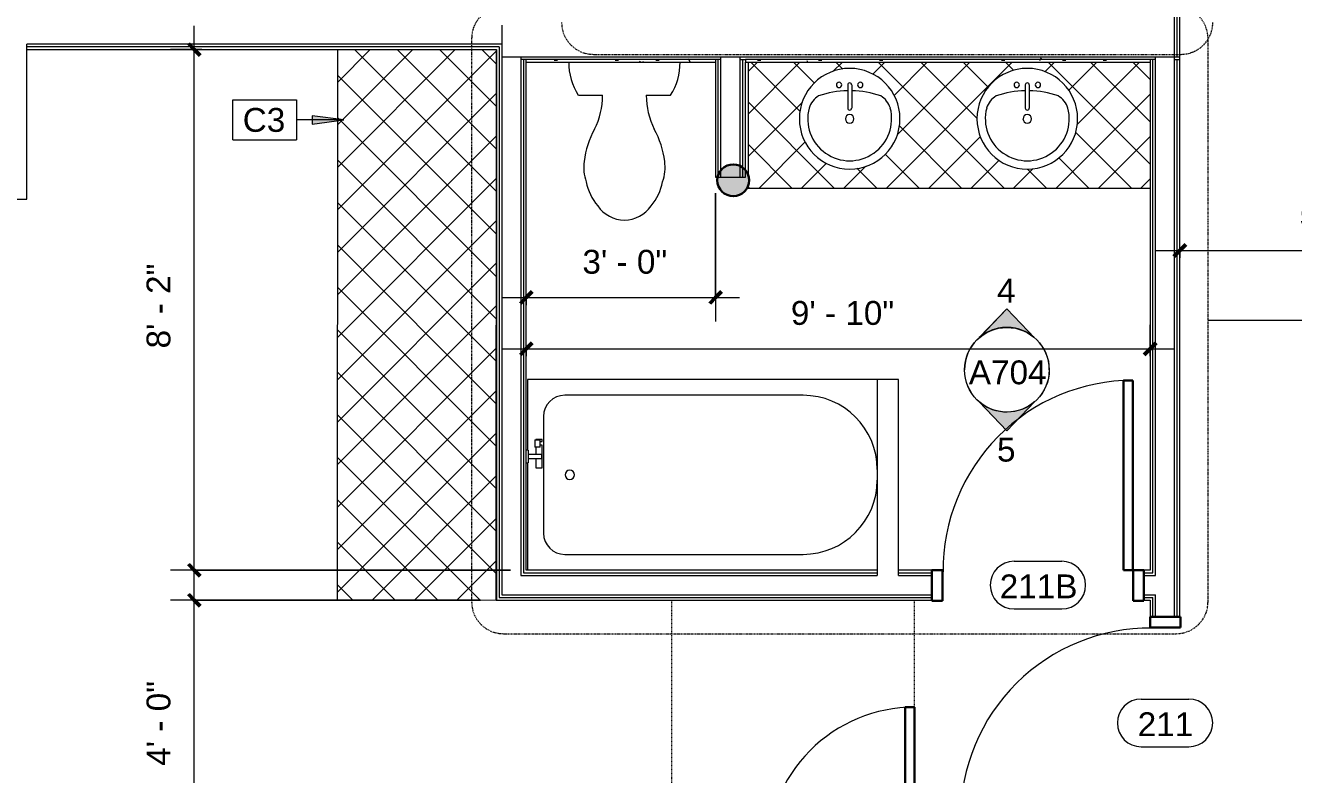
# Model space of a CAD drawing. Header units: inches. Extents: x -1176 to 1507, y -2587 to 978.
# Drawn here: x -867.8 to -628.3, y 464.3 to 605.6 of the extents above; entities that cross this region are included whole.
import ezdxf

# ---------------------------------------------------------------- set-up
doc = ezdxf.new("R2010")
doc.units = ezdxf.units.IN
doc.header["$MEASUREMENT"] = 0
doc.linetypes.add('Dash', pattern=[0.25, 0.125, -0.125])
doc.linetypes.add('Dash Dot 3_16_', pattern=[0.3125, 0.1875, -0.0625, 0, -0.0625])
for name, color, linetype, lineweight in [('A-ANNO-DIMS', 211, 'Continuous', 9), ('A-ANNO-DIMS-48', 211, 'Continuous', 9), ('A-ANNO-KEYN', 231, 'Continuous', 9), ('A-ANNO-SYMB', 150, 'Continuous', 9), ('A-DOOR', 31, 'Continuous', 18), ('A-DOOR-FRAM', 31, 'Continuous', 30), ('A-DOOR-IDEN', 31, 'Continuous', 9), ('A-GENM', 13, 'Continuous', 18), ('A-WALL', 113, 'Continuous', 18), ('A-WALL-PATT', 111, 'Continuous', 18), ('G-ANNO-SYMB', 111, 'Continuous', 9), ('I-WALL', 2, 'Continuous', 18), ('P-SANR-FIXT', 6, 'Continuous', 9), ('Q-CASE', 31, 'Continuous', 9), ('S-COLS', 52, 'Continuous', 18)]:
    doc.layers.add(name, color=color, linetype=linetype, lineweight=lineweight)
doc.styles.add('Arial', font='arial.ttf', dxfattribs={"height": 4.5})
doc.styles.add('Swis721 Lt BT', font='swissl.ttf', dxfattribs={"height": 4.5})
doc.dimstyles.new('OTJ_-_3_32__Linear', dxfattribs={"dimscale": 12, "dimtxt": 4.748918, "dimasz": 0.1875, "dimexe": 0.375, "dimexo": 0.25, "dimgap": 0.25, "dimtad": 1, "dimdec": 1, "dimrnd": 0.5, "dimzin": 3, "dimdsep": 46, "dimlunit": 4, "dimtxsty": 'Swis721 Lt BT', "dimblk1": 'OBLIQUE', "dimblk2": 'OBLIQUE', "dimsah": 1, "dimcen": 0.09, "dimdle": 0.375, "dimazin": 0, "dimtfac": 1, "dimtdec": 4, "dimtix": 1, "dimtmove": 0, "dimatfit": 3, "dimfxl": 1, "dimtvp": 1, "dimtfill": 1, "dimfrac": 2, "dimtolj": 1, "dimtzin": 0, "dimarcsym": 2})
doc.dimstyles.new('OTJ_-_3_32__Linear__1_2__Tolerance_1', dxfattribs={"dimscale": 12, "dimtxt": 4.748918, "dimasz": 0.1875, "dimexe": 0.375, "dimexo": 0.25, "dimgap": 0.25, "dimtad": 1, "dimdec": 1, "dimrnd": 0.5, "dimzin": 3, "dimdsep": 46, "dimlunit": 4, "dimtxsty": 'Swis721 Lt BT', "dimblk1": 'OBLIQUE', "dimblk2": 'OBLIQUE', "dimsah": 1, "dimcen": 0.09, "dimdle": 0.375, "dimazin": 0, "dimtfac": 1, "dimtdec": 4, "dimtix": 1, "dimtmove": 0, "dimatfit": 3, "dimfxl": 1, "dimtvp": 1, "dimfrac": 2, "dimtolj": 1, "dimtzin": 0, "dimarcsym": 2})
pattern_1 = [(0, (0, 0), (15.36, 3.84), [0.634, -10.886, 0.634, -10.886, -61.44]), (0, (0, 0), (15.36, 3.84), [-23.04, 0.634, -22.406, 0.634, -10.886, -26.88]), (0, (0, 0), (15.36, 3.84), [-57.6, 0.634, -7.046, 0.634, -18.566]), (120, (5.76, 1.92), (-11.005538, 11.38215), [0.634, -10.886, 0.634, -10.886, -61.44]), (120, (5.76, 1.92), (-11.005538, 11.38215), [-23.04, 0.634, -22.406, 0.634, -10.886, -26.88]), (120, (5.76, 1.92), (-11.005538, 11.38215), [-57.6, 0.634, -7.046, 0.634, -18.566]), (240, (7.68, 9.6), (-4.354462, -15.22215), [0.634, -10.886, 0.634, -10.886, -61.44]), (240, (7.68, 9.6), (-4.354462, -15.22215), [-23.04, 0.634, -22.406, 0.634, -10.886, -26.88]), (240, (7.68, 9.6), (-4.354462, -15.22215), [-57.6, 0.634, -7.046, 0.634, -18.566])]

# ---------------------------------------------------------------- blocks, each defined once
blk = doc.blocks.new('C-Counter Top - ADJ HEIGHT-7901627-2nd Floor Construction')
at = {"layer": 'Q-CASE'}
h = blk.add_hatch(dxfattribs=at)
h.set_pattern_fill('FP_9', color=256, style=0, pattern_type=2)
h.set_pattern_definition([(45, (684.089, -599.904), (-4.006467, 4.006467), []), (135, (684.089, -599.904), (-4.006467, -4.006467), [])])
h.paths.add_polyline_path([(9.58, -25), (28.64, -25), (28.64, -1.25), (-47.26, -1.25), (-47.26, -22.59), (-47.07, -23.53), (-47.26, -24.47), (-47.26, -25), (7.57, -25)], flags=0)
h.paths.add_polyline_path([(5.46, -21.42), (3.34, -21.18), (1.33, -20.48), (-0.47, -19.35), (-1.97, -17.85), (-3.1, -16.04), (-3.81, -14.04), (-4.04, -11.92), (-3.81, -9.81), (-3.1, -7.8), (-1.97, -6), (-0.47, -4.5), (1.33, -3.36), (3.34, -2.66), (5.46, -2.42), (7.57, -2.66), (9.58, -3.36), (11.38, -4.5), (12.88, -6), (14.01, -7.8), (14.72, -9.81), (14.96, -11.92), (14.72, -14.04), (14.01, -16.04), (12.88, -17.85), (11.38, -19.35), (9.58, -20.48), (7.57, -21.18)], flags=0)
h.paths.add_polyline_path([(-28.07, -21.42), (-30.19, -21.18), (-32.2, -20.48), (-34, -19.35), (-35.5, -17.85), (-36.63, -16.04), (-37.34, -14.04), (-37.57, -11.92), (-37.34, -9.81), (-36.63, -7.8), (-35.5, -6), (-34, -4.5), (-32.2, -3.36), (-30.19, -2.66), (-28.07, -2.42), (-25.96, -2.66), (-23.95, -3.36), (-22.15, -4.5), (-20.65, -6), (-19.52, -7.8), (-18.81, -9.81), (-18.57, -11.92), (-18.81, -14.04), (-19.52, -16.04), (-20.65, -17.85), (-22.15, -19.35), (-23.95, -20.48), (-25.96, -21.18)], flags=0)
for p, q in [((-47.26, -1.25), (-47.26, -22.59)), ((-47.26, -24.47), (-47.26, -25)), ((-47.26, -25), (28.64, -25))]:
    blk.add_line(p, q, dxfattribs=at)
blk = doc.blocks.new('Sink Vanity-Round - 19_ x 19_-6996918-2nd Floor Construction')
at = {"layer": 'P-SANR-FIXT'}
for p, q in [((3.43, -9.73), (3.43, -5.36)), ((4.18, -9.73), (4.18, -5.36))]:
    blk.add_line(p, q, dxfattribs=at)
for centre, radius, start, end in [((3.81, -3.35), 9.5, 90, 270), ((3.81, -3.35), 9.5, 270, 90), ((3.81, -3.35), 7.93, 345.3071, 194.6929), ((3.81, -3.35), 0.812, 0, 180), ((3.81, -3.35), 0.812, 180, 0), ((0.05, -4.11), 4.12, 197.8096, 239.2073), ((3.81, -5.36), 0.375, 0, 180), ((7.56, -4.11), 4.12, 300.7927, 342.1904), ((3.81, 9.17), 17.81, 250.7914, 268.7933), ((1.81, -9.73), 0.5, 0, 180), ((3.81, 9.17), 17.81, 271.2067, 289.2086), ((5.81, -9.73), 0.5, 0, 180), ((1.81, -9.73), 0.5, 180, 0), ((3.81, -9.73), 0.375, 180, 0), ((5.81, -9.73), 0.5, 180, 0)]:
    blk.add_arc(centre, radius, start, end, dxfattribs=at)
blk = doc.blocks.new('Sink Vanity-Round - 19_ x 19_-4918671-2nd Floor Construction')
at = {"layer": 'P-SANR-FIXT'}
for p, q in [((3.43, 9.73), (3.43, 5.36)), ((4.18, 9.73), (4.18, 5.36))]:
    blk.add_line(p, q, dxfattribs=at)
for centre, radius, start, end in [((3.81, 3.35), 9.5, 90, 270), ((3.81, 3.35), 9.5, 270, 90), ((1.81, 9.73), 0.5, 360, 180), ((1.81, 9.73), 0.5, 180, 360), ((3.81, 9.73), 0.375, 360, 180), ((5.81, 9.73), 0.5, 0, 180), ((5.81, 9.73), 0.5, 180, 360), ((0.05, 4.11), 4.12, 120.7927, 162.1904), ((3.81, -9.17), 17.81, 91.2067, 109.2086), ((3.81, -9.17), 17.81, 70.7914, 88.7933), ((7.56, 4.11), 4.12, 17.8096, 59.2073), ((3.81, 3.35), 7.93, 165.3071, 14.6929), ((3.81, 5.36), 0.375, 180, 360), ((3.81, 3.35), 0.812, 360, 180), ((3.81, 3.35), 0.813, 180, 360)]:
    blk.add_arc(centre, radius, start, end, dxfattribs=at)
blk = doc.blocks.new('Single Flush - D2 3_ X 8_-8252890-2nd Floor Construction')
at = {"layer": 'A-DOOR', "lineweight": 30}
for p, q in [((16.15625, 38.625), (16.15625, 2.8125)), ((17.90625, 38.625), (16.15625, 38.625)), ((17.90625, 2.8125), (17.90625, 38.625)), ((16.15625, 2.8125), (17.90625, 2.8125))]:
    blk.add_line(p, q, dxfattribs=at)
at = {"layer": 'A-DOOR', "lineweight": 9}
blk.add_arc((17.90625, 2.8125), 35.8125, 90, 180.5, dxfattribs=at)
at = {"layer": 'A-DOOR-FRAM'}
for p, q in [((-20, -2.9375), (-20, 2.8125)), ((-20, 2.8125), (-18, 2.8125)), ((-18, -2.9375), (-18, 2.8125)), ((18.000004, -2.9375), (18.000004, 2.8125)), ((18.000004, 2.8125), (20.000004, 2.8125)), ((20.000004, -2.9375), (20.000004, 2.8125)), ((-20, -2.9375), (-18, -2.9375)), ((18.000004, -2.9375), (20.000004, -2.9375))]:
    blk.add_line(p, q, dxfattribs=at)
blk = doc.blocks.new('Single Flush - D1 3_ X 8_-8250001-2nd Floor Construction')
at = {"layer": 'A-DOOR', "lineweight": 30}
for p, q in [((16.15625, -2.8125), (17.90625, -2.8125)), ((16.15625, -38.625), (16.15625, -2.8125)), ((17.90625, -2.8125), (17.90625, -38.625)), ((17.90625, -38.625), (16.15625, -38.625))]:
    blk.add_line(p, q, dxfattribs=at)
at = {"layer": 'A-DOOR', "lineweight": 9}
blk.add_arc((17.90625, -2.8125), 35.8125, 179.5, 270, dxfattribs=at)
at = {"layer": 'A-DOOR-FRAM'}
for p, q in [((-20, 2.9375), (-20, -2.8125)), ((-20, 2.9375), (-18, 2.9375)), ((-18, 2.9375), (-18, -2.8125)), ((18.000004, 2.9375), (18.000004, -2.8125)), ((18.000004, 2.9375), (20.000004, 2.9375)), ((20.000004, 2.9375), (20.000004, -2.8125)), ((-20, -2.8125), (-18, -2.8125)), ((18.000004, -2.8125), (20.000004, -2.8125))]:
    blk.add_line(p, q, dxfattribs=at)
blk = doc.blocks.new('Single Flush - D2 2_4_ x 8_-8524163-2nd Floor Construction')
at = {"layer": 'A-DOOR', "lineweight": 30}
for p, q in [((12.16, 30.62), (12.16, 2.81)), ((13.91, 30.62), (12.16, 30.62)), ((13.91, 2.81), (13.91, 30.62)), ((12.16, 2.81), (13.91, 2.81))]:
    blk.add_line(p, q, dxfattribs=at)
at = {"layer": 'A-DOOR', "lineweight": 9}
blk.add_arc((13.91, 2.81), 27.81, 90, 180.5, dxfattribs=at)
at = {"layer": 'A-DOOR-FRAM'}
for p, q in [((-16, -2.94), (-16, 2.81)), ((-16, 2.81), (-14, 2.81)), ((-14, -2.94), (-14, 2.81)), ((14, -2.94), (14, 2.81)), ((14, 2.81), (16, 2.81)), ((16, -2.94), (16, 2.81)), ((-16, -2.94), (-14, -2.94)), ((14, -2.94), (16, -2.94))]:
    blk.add_line(p, q, dxfattribs=at)
at = {"layer": 'A-GENM', "linetype": 'Dash', "lineweight": 9}
for p, q in [((-31.91, 2.81), (-31.91, 50.81)), ((13.91, 2.81), (13.91, 50.81)), ((13.87, 2.81), (13.91, 2.81)), ((-13.91, -2.81), (-13.91, -33.37)), ((13.87, -2.81), (13.91, -2.81)), ((13.91, -2.81), (13.91, -33.37)), ((-25.91, -38.81), (-25.91, -42.63)), ((-23.12, -42.63), (-25.91, -42.63)), ((7.51, -42.63), (7.69, -42.63))]:
    blk.add_line(p, q, dxfattribs=at)
blk = doc.blocks.new('Tub-Rectangular-3D - Tub-Rectangular-3D 3-V16-2nd Floor Construction')
at = {"layer": 'P-SANR-FIXT'}
for p, q in [((22.28, 38.81), (-43.72, 38.81)), ((-43.72, 38.81), (-43.72, 25.44)), ((8.28, 35.81), (-36.72, 35.81)), ((-40.72, 31.81), (-40.72, 9.81)), ((-43.72, 23.07), (-43.72, 2.81)), ((-36.72, 5.81), (8.28, 5.81))]:
    blk.add_line(p, q, dxfattribs=at)
for centre, radius, start, end in [((-36.72, 31.81), 4, 90, 180), ((8.28, 21.81), 14, 360, 90), ((-35.77, 20.81), 0.875, 90, 270), ((-35.77, 20.81), 0.875, 270, 90), ((8.28, 19.81), 14, 270, 0), ((-36.72, 9.81), 4, 180, 270)]:
    blk.add_arc(centre, radius, start, end, dxfattribs=at)
blk = doc.blocks.new('P-Toilet-Floor-3D - Floor Mount-V30-2nd Floor Construction')
at = {"layer": 'P-SANR-FIXT'}
for p, q in [((-8.7, -8.31), (-4.13, -8.31)), ((4.13, -8.31), (8.7, -8.31))]:
    blk.add_line(p, q, dxfattribs=at)
for centre, radius, start, end in [((0.69, -2.25), 11.19, 179.0743, 212.8527), ((-0.69, -2.25), 11.19, 327.1473, 0.9257), ((-17.85, -8.46), 13.72, 332.9997, 0.6089), ((17.85, -8.46), 13.72, 179.3911, 207.0003), ((9.41, -22.94), 17.16, 151.2397, 172.7867), ((-9.41, -22.94), 17.16, 7.2133, 28.7603), ((0.88, -21.86), 8.56, 172.7867, 198.8936), ((-0.88, -21.86), 8.56, 341.1064, 7.2133), ((2.68, -22.72), 10.08, 190.9157, 219.9319), ((-2.68, -22.72), 10.08, 320.0681, 349.0843), ((0.18, -25.42), 6.45, 215.8378, 268.4031), ((-0.18, -25.42), 6.45, 271.5969, 324.1622)]:
    blk.add_arc(centre, radius, start, end, dxfattribs=at)
blk = doc.blocks.new('Desk54 - Desk-7071364-2nd Floor Construction')
at = {"layer": 'Q-CASE'}
h = blk.add_hatch(dxfattribs=at)
h.set_pattern_fill('FP_38', color=256, style=0, pattern_type=2)
h.set_pattern_definition([(135.039, (2813.104, 1273.099), (-4.00374, -4.009193), []), (225.039, (2813.104, 1273.099), (4.009193, -4.00374), [])])
h.paths.add_polyline_path([(2316.45, 493.83), (2212.6, 493.83), (2212.62, 463.83), (2316.45, 463.83)], flags=0)
for p, q in [((2316.45, 493.83), (2212.6, 493.83)), ((2316.45, 463.83), (2316.45, 493.83)), ((2212.62, 463.83), (2316.45, 463.83))]:
    blk.add_line(p, q, dxfattribs=at)
blk = doc.blocks.new('88788_VETTIS_SLIDEBAR HS_REVIT - Luxe Nickel-7820017-2nd Floor Construction')
at = {"layer": 'P-SANR-FIXT'}
for p, q in [((-1.19, 5.56), (-1.19, 5.16)), ((-1.19, 5.56), (-1.19, 5.56)), ((-1.19, 5.56), (-1.14, 5.56)), ((-1.19, 5.51), (-1.19, 5.16)), ((-1.19, 5.16), (-1.18, 5.16)), ((-1.14, 5.16), (-1.19, 5.16)), ((-1.19, 5.16), (-1.19, 5.16)), ((-1.14, 5.56), (1.14, 5.56)), ((1.14, 5.16), (-1.14, 5.16)), ((-0.46, 2.66), (-0.46, 5.16)), ((0.46, 5.16), (0.46, 2.66)), ((1.14, 5.56), (1.19, 5.56)), ((1.19, 5.16), (1.14, 5.16)), ((1.19, 5.16), (1.19, 5.56)), ((1.19, 5.56), (1.19, 5.56)), ((1.19, 5.16), (1.19, 5.51)), ((1.19, 5.16), (1.19, 5.16)), ((1.19, 5.16), (1.19, 5.16)), ((-0.46, 3.7), (-2.12, 3.7)), ((-2.12, 3.7), (-2.12, 2.48)), ((-2.12, 2.48), (2.16, 2.48)), ((0.46, 2.66), (-0.46, 2.66)), ((1.78, 3.7), (0.46, 3.7)), ((1.78, 2.92), (1.78, 3.9)), ((3.18, 3.9), (1.78, 3.9)), ((1.78, 2.92), (3.18, 2.92)), ((2.16, 2.48), (2.16, 2.92)), ((2.84, 2.92), (2.84, 2.48)), ((2.84, 2.48), (3.19, 2.48)), ((3.18, 3.9), (3.18, 2.92)), ((3.19, 2.48), (3.19, 3.7))]:
    blk.add_line(p, q, dxfattribs=at)
blk = doc.blocks.new('Door Tag - Door Tag-41184-2nd Floor Construction')
at = {"layer": 'A-DOOR-IDEN'}
for p, q in [((-0.09375, 0.09375), (0.09375, 0.09375)), ((-0.09375, -0.09375), (0.09375, -0.09375))]:
    blk.add_line(p, q, dxfattribs=at)
for centre, start, end in [((-0.09375, 0), 90, 270), ((0.09375, 0), 270, 90)]:
    blk.add_arc(centre, 0.09375, start, end, dxfattribs=at)
blk = doc.blocks.new('DIMBLOCK20-2nd Floor Construction')
at = {"layer": 'A-ANNO-DIMS-48'}
for p, q in [((-649.82, 561.73), (-649.82, 567.64)), ((-590.07, 560.68), (-590.07, 567.64)), ((-654.32, 563.14), (-585.57, 563.14)), ((-649.82, 563.14), (-649.82, 561.73)), ((-590.07, 563.14), (-590.07, 560.68))]:
    blk.add_line(p, q, dxfattribs=at)
at = {"layer": 'A-ANNO-DIMS-48', "lineweight": 50}
for p, q in [((-649.82, 563.14), (-650.95, 562.02)), ((-649.82, 563.14), (-648.7, 564.27)), ((-590.07, 563.14), (-591.2, 562.02)), ((-590.07, 563.14), (-588.95, 564.27))]:
    blk.add_line(p, q, dxfattribs=at)
at = {"layer": 'A-ANNO-DIMS-48', "color": 0, "insert": (-627.22, 572.15), "char_height": 4.5, "width": 17.4579, "attachment_point": 1, "line_spacing_factor": 1.005062, "style": 'Swis721 Lt BT', "bg_fill": 3, "box_fill_scale": 1.25, "bg_fill_color": 256, "bg_fill_true_color": 13158600, "bg_fill_transparency": 0}
blk.add_mtext('5\' - 0"', dxfattribs=at)
blk = doc.blocks.new('_Oblique')
at = {"color": 0, "linetype": 'ByBlock', "lineweight": -2}
blk.add_line((-0.5, -0.5), (0.5, 0.5), dxfattribs=at)
blk = doc.blocks.new('DIMBLOCK36-2nd Floor Construction')
at = {"layer": 'A-ANNO-DIMS-48'}
for p, q in [((-773.23, 543.18), (-773.23, 549.09)), ((-655.45, 543.18), (-655.45, 549.09)), ((-777.73, 544.59), (-650.95, 544.59)), ((-773.23, 544.59), (-773.23, 543.18)), ((-655.45, 544.59), (-655.45, 543.18))]:
    blk.add_line(p, q, dxfattribs=at)
at = {"layer": 'A-ANNO-DIMS-48', "lineweight": 50}
for p, q in [((-773.23, 544.59), (-774.35, 543.47)), ((-773.23, 544.59), (-772.1, 545.72)), ((-655.45, 544.59), (-656.57, 543.47)), ((-655.45, 544.59), (-654.32, 545.72))]:
    blk.add_line(p, q, dxfattribs=at)
at = {"layer": 'A-ANNO-DIMS-48', "color": 0, "insert": (-723.27, 553.6), "char_height": 4.5, "width": 21.438, "attachment_point": 1, "line_spacing_factor": 1.005062, "style": 'Swis721 Lt BT'}
blk.add_mtext('9\' - 10"', dxfattribs=at)
blk = doc.blocks.new('DIMBLOCK37-2nd Floor Construction')
at = {"layer": 'A-ANNO-DIMS-48'}
for p, q in [((-835.92, 498.31), (-835.92, 605.53)), ((-834.51, 601.03), (-840.42, 601.03)), ((-835.92, 601.03), (-834.51, 601.03)), ((-776.23, 502.81), (-840.42, 502.81)), ((-835.92, 502.81), (-776.23, 502.81))]:
    blk.add_line(p, q, dxfattribs=at)
at = {"layer": 'A-ANNO-DIMS-48', "lineweight": 50}
for p, q in [((-835.92, 601.03), (-837.04, 602.15)), ((-835.92, 601.03), (-834.79, 599.9)), ((-835.92, 502.81), (-837.04, 503.94)), ((-835.92, 502.81), (-834.79, 501.69))]:
    blk.add_line(p, q, dxfattribs=at)
at = {"layer": 'A-ANNO-DIMS-48', "color": 0, "insert": (-844.93, 544.65), "char_height": 4.5, "width": 17.4579, "attachment_point": 1, "rotation": 90, "line_spacing_factor": 1.005062, "style": 'Swis721 Lt BT'}
blk.add_mtext('8\' - 2"', dxfattribs=at)
blk = doc.blocks.new('DIMBLOCK38-2nd Floor Construction')
at = {"layer": 'A-ANNO-DIMS-48'}
for p, q in [((-737.48, 573.95), (-737.48, 549.74)), ((-737.48, 554.24), (-737.48, 573.95)), ((-773.23, 552.84), (-773.23, 558.74)), ((-777.73, 554.24), (-732.98, 554.24)), ((-773.23, 554.24), (-773.23, 552.84))]:
    blk.add_line(p, q, dxfattribs=at)
at = {"layer": 'A-ANNO-DIMS-48', "lineweight": 50}
for p, q in [((-773.23, 554.24), (-774.35, 553.12)), ((-773.23, 554.24), (-772.1, 555.37)), ((-737.48, 554.24), (-738.6, 553.12)), ((-737.48, 554.24), (-736.35, 555.37))]:
    blk.add_line(p, q, dxfattribs=at)
at = {"layer": 'A-ANNO-DIMS-48', "color": 0, "insert": (-762.63, 563.25), "char_height": 4.5, "width": 17.4579, "attachment_point": 1, "line_spacing_factor": 1.005062, "style": 'Swis721 Lt BT'}
blk.add_mtext('3\' - 0"', dxfattribs=at)
blk = doc.blocks.new('DIMBLOCK39-2nd Floor Construction')
at = {"layer": 'A-ANNO-DIMS-48'}
for p, q in [((-835.92, 444.69), (-835.92, 501.69)), ((-781.85, 497.19), (-840.42, 497.19)), ((-835.92, 497.19), (-781.85, 497.19)), ((-834.51, 449.19), (-840.42, 449.19)), ((-835.92, 449.19), (-834.51, 449.19))]:
    blk.add_line(p, q, dxfattribs=at)
at = {"layer": 'A-ANNO-DIMS-48', "lineweight": 50}
for p, q in [((-835.92, 497.19), (-837.04, 498.31)), ((-835.92, 497.19), (-834.79, 496.06)), ((-835.92, 449.19), (-837.04, 450.31)), ((-835.92, 449.19), (-834.79, 448.06))]:
    blk.add_line(p, q, dxfattribs=at)
at = {"layer": 'A-ANNO-DIMS-48', "color": 0, "insert": (-844.93, 465.91), "char_height": 4.5, "width": 17.4579, "attachment_point": 1, "rotation": 90, "line_spacing_factor": 1.005062, "style": 'Swis721 Lt BT'}
blk.add_mtext('4\' - 0"', dxfattribs=at)
blk = doc.blocks.new('Elevation - Filled Arrow 2-347888-2nd Floor Construction')
at = {"layer": 'G-ANNO-SYMB'}
blk.add_circle((0, 0), 0.1664, dxfattribs=at)
blk = doc.blocks.new('Elevation - Filled Arrow-151867-2nd Floor Construction')
at = {"layer": 'G-ANNO-SYMB'}
h = blk.add_hatch(color=256, dxfattribs=at)
edge = h.paths.add_edge_path(flags=0)
edge.add_line((0, 0.2393), (0.1103, 0.1247))
edge.add_arc((-0.0002, -0.0002), 0.1667, 48.498, 130.5571)
edge.add_line((-0.1085, 0.1265), (0, 0.2393))
for p, q in [((0, 0.2393), (-0.1085, 0.1265)), ((-0.1084, 0.1266), (0, 0.2393)), ((0, 0.2393), (-0.1084, 0.1266)), ((0, 0.2393), (0.11, 0.1249)), ((0.1103, 0.1247), (0, 0.2393))]:
    blk.add_line(p, q, dxfattribs=at)
blk.add_arc((-0.0002, -0.0002), 0.1667, 48.498, 130.5571, dxfattribs=at)
blk.add_ellipse((-0.0002, -0.0001), major_axis=(-0.1667, 0), ratio=0.999376, start_param=3.141593, end_param=6.283185, dxfattribs=at)
blk = doc.blocks.new('Keynote Tag - Keynote Number - Boxed-135510-2nd Floor Construction')
at = {"layer": 'A-ANNO-KEYN'}
for p, q in [((-0.125, -0.0792), (-0.125, 0.0781)), ((-0.125, 0.0781), (0.125, 0.0781)), ((0.125, 0.0781), (0.125, -0.0792)), ((-0.125, -0.0792), (0.125, -0.0792))]:
    blk.add_line(p, q, dxfattribs=at)

msp = doc.modelspace()

# ---------------------------------------------------------------- hatches: boundary and pattern name
at = {"layer": 'A-ANNO-KEYN'}
msp.add_hatch(color=256, dxfattribs=at).paths.add_polyline_path([(-807.66, 587.76), (-813.66, 588.55), (-813.66, 586.97)], flags=0)
at = {"layer": 'A-WALL-PATT', "lineweight": 9}
h = msp.add_hatch(dxfattribs=at)
h.set_pattern_fill('FP_6', color=256, style=0, pattern_type=2)
h.set_pattern_definition(pattern_1)
h.paths.add_polyline_path([(-654.95, 599.15), (-654.45, 599.15), (-654.45, 599.65), (-732.85, 599.65), (-732.85, 599.15), (-655.45, 599.15)], flags=0)
h.paths.add_polyline_path([(-649.82, 599.15), (-649.82, 599.65), (-650.82, 599.65), (-650.82, 599.15), (-650.32, 599.15)], flags=0)
h.paths.add_polyline_path([(-736.48, 599.15), (-736.48, 599.65), (-774.23, 599.65), (-774.23, 599.15), (-736.98, 599.15)], flags=0)
h = msp.add_hatch(dxfattribs=at)
h.set_pattern_fill('FP_6', color=256, style=0, pattern_type=2)
h.set_pattern_definition(pattern_1)
h.paths.add_polyline_path([(-731.85, 598.65), (-655.45, 598.65), (-655.45, 599.15), (-731.85, 599.15)], flags=0)
h.paths.add_polyline_path([(-773.23, 598.65), (-737.48, 598.65), (-737.48, 599.15), (-773.23, 599.15)], flags=0)
at = {"layer": 'S-COLS'}
msp.add_hatch(color=250, dxfattribs=at).paths.add_polyline_path([(-734.16, 573.37), (-733.02, 573.6), (-732.04, 574.25), (-731.39, 575.23), (-731.16, 576.37), (-731.39, 577.52), (-732.04, 578.5), (-733.02, 579.15), (-734.16, 579.37), (-735.31, 579.15), (-736.28, 578.5), (-736.94, 577.52), (-737.16, 576.37), (-736.94, 575.23), (-736.28, 574.25), (-735.31, 573.6)], flags=0)

# ---------------------------------------------------------------- linework, layer by layer
at = {"layer": 'A-ANNO-KEYN'}
for p, q in [((-812.61, 587.76), (-816.62, 587.76)), ((-807.66, 587.76), (-813.66, 588.55)), ((-813.66, 588.55), (-813.66, 586.97)), ((-813.66, 586.97), (-807.66, 587.76)), ((-807.66, 587.76), (-812.61, 587.76))]:
    msp.add_line(p, q, dxfattribs=at)
at = {"layer": 'A-ANNO-SYMB', "linetype": 'Dash Dot 3_16_'}
for p, q in [((-783.55, 603.12), (-783.55, 496.84)), ((-760.56, 600.13), (-649.6, 600.13)), ((-777.55, 490.84), (-650.51, 490.84))]:
    msp.add_line(p, q, dxfattribs=at)
at = {"layer": 'A-ANNO-SYMB'}
msp.add_line((-644.51, 549.98), (-615.71, 549.98), dxfattribs=at)
at = {"layer": 'A-ANNO-SYMB', "linetype": 'Dash Dot 3_16_'}
for centre, start, end in [((-777.55, 603.12), 90, 180), ((-650.51, 603.12), 0, 90), ((-760.56, 606.13), 180, 270), ((-649.6, 606.13), 270, 0), ((-777.55, 496.84), 180, 270), ((-650.51, 496.84), 270, 0)]:
    msp.add_arc(centre, 6, start, end, dxfattribs=at)
at = {"layer": 'A-WALL'}
for p, q in [((-650.82, 494), (-650.82, 674.79)), ((-650.32, 599.65), (-650.32, 674.29)), ((-777.85, 605.65), (-777.85, 498.19)), ((-777.85, 602.03), (-867.56, 602.03)), ((-867.56, 572.84), (-867.56, 602.03)), ((-778.35, 601.53), (-867.56, 601.53)), ((-778.35, 601.53), (-778.35, 497.69)), ((-777.85, 599.65), (-649.82, 599.65)), ((-774.23, 599.65), (-774.23, 501.81)), ((-737.48, 599.15), (-774.23, 599.15)), ((-773.73, 599.15), (-773.73, 502.31)), ((-773.23, 598.65), (-773.23, 599.15)), ((-736.48, 599.15), (-737.48, 599.15)), ((-737.48, 599.15), (-737.48, 598.65)), ((-736.98, 576.95), (-736.98, 599.15)), ((-736.48, 576.95), (-736.48, 599.65)), ((-732.85, 576.95), (-732.85, 599.65)), ((-732.85, 599.15), (-731.85, 599.15)), ((-732.35, 576.95), (-732.35, 599.15)), ((-654.45, 599.15), (-731.85, 599.15)), ((-731.85, 599.15), (-731.85, 598.65)), ((-655.45, 599.15), (-655.45, 598.65)), ((-654.95, 502.31), (-654.95, 599.15)), ((-654.45, 501.81), (-654.45, 599.65)), ((-650.82, 599.15), (-649.82, 599.15)), ((-650.32, 494), (-650.32, 599.15)), ((-874.56, 572.84), (-867.56, 572.84)), ((-706.98, 538.81), (-706.98, 501.81)), ((-702.98, 538.81), (-706.98, 538.81)), ((-702.98, 501.81), (-702.98, 538.81)), ((-774.23, 501.81), (-706.98, 501.81)), ((-773.73, 502.31), (-706.98, 502.31)), ((-702.98, 502.31), (-696.63, 502.31)), ((-702.98, 501.81), (-696.63, 501.81)), ((-656.63, 502.31), (-654.95, 502.31)), ((-656.63, 501.81), (-654.45, 501.81)), ((-777.85, 498.19), (-696.63, 498.19)), ((-656.63, 498.19), (-654.45, 498.19)), ((-654.45, 494), (-654.45, 498.19)), ((-778.35, 497.69), (-696.63, 497.69)), ((-656.63, 497.69), (-654.95, 497.69)), ((-654.95, 494), (-654.95, 497.69))]:
    msp.add_line(p, q, dxfattribs=at)
at = {"layer": 'I-WALL'}
for p, q in [((-649.82, 494), (-649.82, 673.79)), ((-867.56, 601.03), (-778.85, 601.03)), ((-778.85, 601.03), (-778.85, 497.19)), ((-773.23, 598.65), (-737.48, 598.65)), ((-773.23, 525.44), (-773.23, 598.65)), ((-737.48, 598.65), (-737.48, 576.95)), ((-731.85, 598.65), (-655.45, 598.65)), ((-731.85, 576.95), (-731.85, 598.65)), ((-655.45, 598.65), (-655.45, 502.81)), ((-737.48, 576.95), (-731.85, 576.95)), ((-773.23, 502.81), (-773.23, 523.07)), ((-706.98, 502.81), (-773.23, 502.81)), ((-696.63, 502.81), (-702.98, 502.81)), ((-696.63, 497.19), (-696.63, 502.81)), ((-655.45, 502.81), (-656.63, 502.81)), ((-656.63, 502.81), (-656.63, 497.19)), ((-778.85, 497.19), (-696.63, 497.19)), ((-656.63, 497.19), (-655.45, 497.19)), ((-655.45, 497.19), (-655.45, 494)), ((-655.45, 494), (-649.82, 494))]:
    msp.add_line(p, q, dxfattribs=at)
at = {"layer": 'S-COLS', "color": 8, "lineweight": 30}
for start, end in [(0, 180), (180, 0)]:
    msp.add_arc((-734.16, 576.37), 3, start, end, dxfattribs=at)

# ---------------------------------------------------------------- block references
at = {"layer": 'A-ANNO-KEYN', "xscale": 47.99999999999997, "yscale": 47.99999999999997, "zscale": 47.99999999999997}
msp.add_blockref('Keynote Tag - Keynote Number - Boxed-135510-2nd Floor Construction', (-822.62, 587.79), dxfattribs=at)
at = {"layer": 'A-DOOR'}
for name, p in [('Single Flush - D2 3_ X 8_-8252890-2nd Floor Construction', (-676.63, 500)), ('Single Flush - D2 2_4_ x 8_-8524163-2nd Floor Construction', (-713.85, 446.37))]:
    msp.add_blockref(name, p, dxfattribs=at)
at = {"layer": 'A-DOOR', "rotation": 269.9999999999999}
msp.add_blockref('Single Flush - D1 3_ X 8_-8250001-2nd Floor Construction', (-652.63, 474), dxfattribs=at)
at = {"layer": 'A-DOOR-IDEN', "xscale": 47.99999999999997, "yscale": 47.99999999999997, "zscale": 47.99999999999997}
for p in [(-676.63, 500), (-652.63, 474)]:
    msp.add_blockref('Door Tag - Door Tag-41184-2nd Floor Construction', p, dxfattribs=at)
at = {"layer": 'G-ANNO-SYMB', "xscale": 47.99999999999997, "yscale": 47.99999999999997, "zscale": 47.99999999999997}
for name in ['Elevation - Filled Arrow-151867-2nd Floor Construction', 'Elevation - Filled Arrow 2-347888-2nd Floor Construction']:
    msp.add_blockref(name, (-682.48, 540.62), dxfattribs=at)
at = {"layer": 'G-ANNO-SYMB', "extrusion": (0, 0, -1), "xscale": 47.99999999999997, "yscale": 47.99999999999997, "zscale": 47.99999999999997, "rotation": 180}
msp.add_blockref('Elevation - Filled Arrow-151867-2nd Floor Construction', (682.48, 540.62), dxfattribs=at)
at = {"layer": 'P-SANR-FIXT'}
for name, p in [('P-Toilet-Floor-3D - Floor Mount-V30-2nd Floor Construction', (-754.7, 600.72)), ('Sink Vanity-Round - 19_ x 19_-4918671-2nd Floor Construction', (-682.44, 584.63)), ('Tub-Rectangular-3D - Tub-Rectangular-3D 3-V16-2nd Floor Construction', (-729.25, 500))]:
    msp.add_blockref(name, p, dxfattribs=at)
for name, p, rotation in [('Sink Vanity-Round - 19_ x 19_-6996918-2nd Floor Construction', (-708.36, 584.63), 180), ('88788_VETTIS_SLIDEBAR HS_REVIT - Luxe Nickel-7820017-2nd Floor Construction', (-767.72, 524.26), 90.00000000000007)]:
    msp.add_blockref(name, p, dxfattribs=dict(at, rotation=rotation))
at = {"layer": 'Q-CASE', "rotation": 269.9612924807933}
msp.add_blockref('Desk54 - Desk-7071364-2nd Floor Construction', (-1271.2, 2813.96), dxfattribs=at)
at = {"layer": 'Q-CASE'}
msp.add_blockref('C-Counter Top - ADJ HEIGHT-7901627-2nd Floor Construction', (-684.09, 599.9), dxfattribs=at)

# ---------------------------------------------------------------- texts
at = {"layer": 'A-ANNO-KEYN', "insert": (-826.77, 590.01), "char_height": 4.5, "width": 9.8475, "attachment_point": 1, "style": 'Arial'}
msp.add_mtext('C3', dxfattribs=at)
at = {"layer": 'A-DOOR-IDEN', "char_height": 4.5, "attachment_point": 1, "style": 'Swis721 Lt BT'}
for s, insert, width in [('211B', (-683.84, 502.01), 17.271), ('211', (-657.78, 476.01), 12.2715)]:
    msp.add_mtext(s, dxfattribs=dict(at, insert=insert, width=width))
at = {"layer": 'G-ANNO-SYMB', "char_height": 4.5, "attachment_point": 1}
for s, insert, width, style in [('4', (-684.35, 557.81), 4.0905, 'Swis721 Lt BT'), ('A704', (-689.67, 542.39), 17.877, 'Arial'), ('5', (-684.35, 527.81), 4.0905, 'Swis721 Lt BT')]:
    msp.add_mtext(s, dxfattribs=dict(at, insert=insert, width=width, style=style))

# ---------------------------------------------------------------- dimensions: what is measured, and where the dimension line sits
at = {"layer": 'A-ANNO-DIMS'}
for base, p1, p2, override, picture, middle in [((-835.92, 601.03), (-773.23, 502.81), (-837.51, 601.03), {"dimpost": '<>', "dimfxl": 117.38405}, 'DIMBLOCK37-2nd Floor Construction', (-841.23, 551.92)), ((-835.92, 497.19), (-837.51, 449.19), (-778.85, 497.19), {"dimpost": '<>', "dimfxl": 75.794076}, 'DIMBLOCK39-2nd Floor Construction', (-841.23, 473.19))]:
    dim = msp.add_linear_dim(base=base, p1=p1, p2=p2, angle=90, dimstyle='OTJ_-_3_32__Linear__1_2__Tolerance_1', override=override, dxfattribs=at)
    dim.commit()
    dim.dimension.update_dxf_attribs({"geometry": picture, "text_midpoint": middle})
for base, p1, p2, override, picture, middle in [((-737.47608298, 554.24416451), (-773.22608298, 555.83515477), (-737.47608298, 576.95012021), {"dimpost": '<>', "dimfxl": 41.519926}, 'DIMBLOCK38-2nd Floor Construction', (-755.35108298, 559.5567918)), ((-655.45, 544.59), (-773.23, 546.18), (-655.45, 546.18), {"dimpost": '<>', "dimfxl": 117.780398}, 'DIMBLOCK36-2nd Floor Construction', (-714.34, 549.9))]:
    dim = msp.add_linear_dim(base=base, p1=p1, p2=p2, dimstyle='OTJ_-_3_32__Linear__1_2__Tolerance_1', override=override, dxfattribs=at)
    dim.commit()
    dim.dimension.update_dxf_attribs({"geometry": picture, "text_midpoint": middle})

# ---------------------------------------------------------------- next in the draw order: dimensions: what is measured, and where the dimension line sits
dim = msp.add_linear_dim(base=(-590.07068544, 563.14151245), p1=(-649.82068544, 564.7325027), p2=(-590.07068544, 563.68357215), dimstyle='OTJ_-_3_32__Linear', override={"dimpost": '<>', "dimfxl": 59.759206}, dxfattribs=at)
dim.commit()
dim.dimension.update_dxf_attribs({"geometry": 'DIMBLOCK20-2nd Floor Construction', "text_midpoint": (-619.94568544, 568.45413974)})

# ---------------------------------------------------------------- next in the draw order: linework, layer by layer
at = {"layer": 'A-ANNO-SYMB', "linetype": 'Dash Dot 3_16_'}
msp.add_line((-644.51, 496.84), (-644.51, 603.12), dxfattribs=at)

doc.saveas('drawing.dxf')
